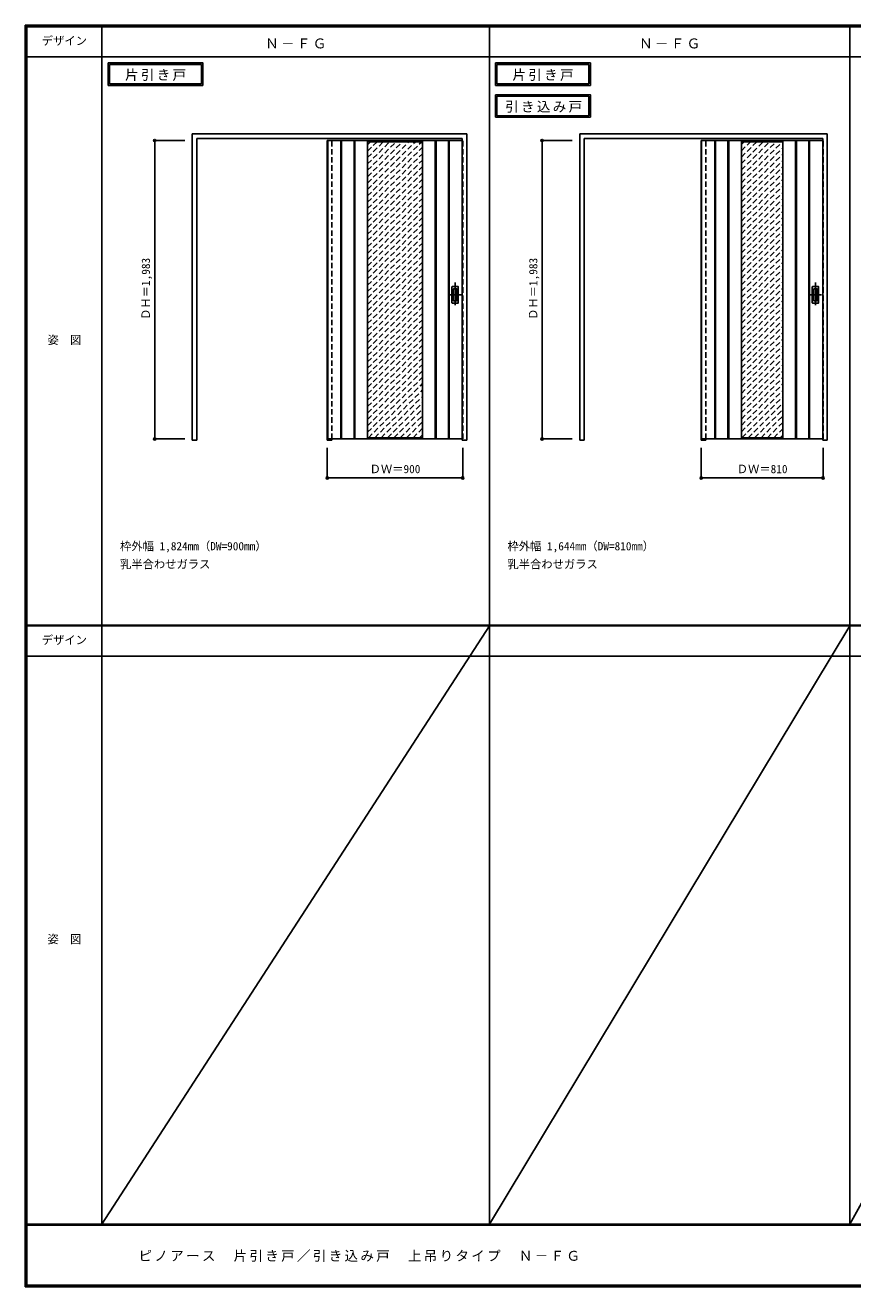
# Model space of a CAD drawing. Units: millimetres, scale not verified. Extents: x -6000 to 5700, y -4307 to 4175.
# Drawn here: x -6000 to -502, y -4205 to 4175 of the extents above; entities that cross this region are included whole.
import ezdxf
from ezdxf.enums import TextEntityAlignment as Align

# ---------------------------------------------------------------- set-up
doc = ezdxf.new("R2010")
doc.units = ezdxf.units.MM
doc.header["$LTSCALE"] = 30
doc.header["$PDMODE"] = 32
doc.header["$PDSIZE"] = 15
doc.linetypes.add('CHAIN1', pattern=[8, 5, -1, 1, -1])
doc.linetypes.add('DASHED1', pattern=[1.8, 1.2, -0.6])
for name, color, linetype in [('0-1_通り芯', 4, 'CHAIN1'), ('0-2_扉', 4, 'DASHED1'), ('0-3_仕上げ', 3, 'Continuous'), ('0-4_枠', 3, 'Continuous'), ('0-6_引手', 3, 'Continuous'), ('0-A_文字', 7, 'Continuous'), ('0-B_寸法', 7, 'Continuous'), ('0-C_ハッチ', 4, 'DASHED1'), ('F-1_枠', 6, 'Continuous'), ('F-A_文字', 7, 'Continuous')]:
    doc.layers.add(name, color=color, linetype=linetype)
doc.styles.add('ＭＳ ゴシック', font='')
doc.styles.get('ＭＳ ゴシック').set_extended_font_data('MS Gothic')

msp = doc.modelspace()

# ---------------------------------------------------------------- linework, layer by layer
at = {"layer": '0-1_通り芯'}
for p, q in [((-3144, 2465), (-3144, 2303)), ((-750, 2465), (-750, 2303)), ((-3103, 2384), (-3185, 2384)), ((-709, 2384), (-791, 2384))]:
    msp.add_line(p, q, dxfattribs=at)
at = {"layer": '0-2_扉'}
for p, q in [((-3993, 3409.5), (-3993, 3405.5)), ((-3096, 3409.5), (-3093, 3409.5)), ((-3093, 1426.5), (-3093, 3409.5)), ((-1509, 3409.5), (-1509, 3405.5)), ((-702, 3409.5), (-699, 3409.5)), ((-3096, 1426.5), (-3093, 1426.5))]:
    msp.add_line(p, q, dxfattribs=at)
at = {"layer": '0-2_扉', "color": 3, "linetype": 'Continuous'}
for p, q in [((-3096, 3409.5), (-3993, 3409.5)), ((-3993, 3409.5), (-3993, 1426.5)), ((-1509, 3409.5), (-1509, 1426.5)), ((-702, 3409.5), (-1509, 3409.5)), ((-3096, 1426.5), (-3993, 1426.5)), ((-702, 1426.5), (-1509, 1426.5))]:
    msp.add_line(p, q, dxfattribs=at)
at = {"layer": '0-2_扉'}
msp.add_lwpolyline([(-702, 1426.5), (-699, 1426.5), (-699, 3409.5)], dxfattribs=at)
at = {"layer": '0-3_仕上げ'}
for p, q in [((-3990, 1426.5), (-3990, 3409.5)), ((-3903.5, 1426.5), (-3903.5, 3409.5)), ((-3898.5, 1426.5), (-3898.5, 3409.5)), ((-3815.5, 1426.5), (-3815.5, 3409.5)), ((-3810.5, 1426.5), (-3810.5, 3409.5)), ((-3275.5, 1426.5), (-3275.5, 3409.5)), ((-3270.5, 1426.5), (-3270.5, 3409.5)), ((-3187.5, 1426.5), (-3187.5, 3409.5)), ((-3182.5, 1426.5), (-3182.5, 3409.5)), ((-1506, 1426.5), (-1506, 3409.5)), ((-1419.5, 1426.5), (-1419.5, 3409.5)), ((-1414.5, 1426.5), (-1414.5, 3409.5)), ((-1331.5, 1426.5), (-1331.5, 3409.5)), ((-1326.5, 1426.5), (-1326.5, 3409.5)), ((-881.5, 1426.5), (-881.5, 3409.5)), ((-876.5, 1426.5), (-876.5, 3409.5)), ((-793.5, 1426.5), (-793.5, 3409.5)), ((-788.5, 1426.5), (-788.5, 3409.5))]:
    msp.add_line(p, q, dxfattribs=at)
at = {"layer": '0-3_仕上げ', "color": 7}
for p, q in [((-3725.5, 1426.5), (-3725.5, 3409.5)), ((-3360.5, 3401.5), (-3725.5, 3401.5)), ((-3360.5, 1426.5), (-3360.5, 3409.5)), ((-1241.5, 1426.5), (-1241.5, 3409.5)), ((-966.5, 3401.5), (-1241.5, 3401.5)), ((-966.5, 1426.5), (-966.5, 3409.5)), ((-3360.5, 1434.5), (-3725.5, 1434.5)), ((-966.5, 1434.5), (-1241.5, 1434.5))]:
    msp.add_line(p, q, dxfattribs=at)
at = {"layer": '0-3_仕上げ', "linetype": 'DASHED1'}
for p, q in [((-3096, 1426.5), (-3096, 3409.5)), ((-702, 1426.5), (-702, 3409.5))]:
    msp.add_line(p, q, dxfattribs=at)
at = {"layer": '0-4_枠'}
for p, q in [((-4890, 1418), (-4890, 3453)), ((-4890, 3453), (-3066, 3453)), ((-3066, 1418), (-3066, 3453)), ((-2316, 1418), (-2316, 3453)), ((-2316, 3453), (-672, 3453)), ((-672, 1418), (-672, 3453)), ((-4860, 3423), (-3096, 3423)), ((-4860, 1418), (-4860, 3423)), ((-3096, 1418), (-3096, 3423)), ((-2286, 3423), (-702, 3423)), ((-2286, 1418), (-2286, 3423)), ((-702, 1418), (-702, 3423)), ((-3993, 1426.5), (-3993, 1418)), ((-3963, 1426.5), (-3963, 1418)), ((-1509, 1426.5), (-1509, 1418)), ((-1479, 1426.5), (-1479, 1418)), ((-4890, 1418), (-4860, 1418)), ((-3993, 1418), (-3963, 1418)), ((-3096, 1418), (-3066, 1418)), ((-2316, 1418), (-2286, 1418)), ((-1509, 1418), (-1479, 1418)), ((-702, 1418), (-672, 1418))]:
    msp.add_line(p, q, dxfattribs=at)
at = {"layer": '0-4_枠', "color": 4, "linetype": 'DASHED1'}
for p, q in [((-3993, 1426.5), (-3993, 3423)), ((-3963, 1426.5), (-3963, 3423)), ((-1509, 1426.5), (-1509, 3423)), ((-1479, 1426.5), (-1479, 3423))]:
    msp.add_line(p, q, dxfattribs=at)
at = {"layer": '0-6_引手'}
for p, q in [((-3165, 2437.5), (-3165, 2330.5)), ((-3163.5, 2439), (-3124.5, 2439)), ((-3123, 2330.5), (-3123, 2437.5)), ((-771, 2437.5), (-771, 2330.5)), ((-769.5, 2439), (-730.5, 2439)), ((-729, 2330.5), (-729, 2437.5)), ((-3163.5, 2329), (-3124.5, 2329)), ((-769.5, 2329), (-730.5, 2329))]:
    msp.add_line(p, q, dxfattribs=at)
at = {"layer": '0-6_引手', "color": 7}
for p, q in [((-3156.5, 2421.5), (-3156.5, 2346.5)), ((-3155, 2423), (-3133, 2423)), ((-3131.5, 2346.5), (-3131.5, 2421.5)), ((-762.5, 2421.5), (-762.5, 2346.5)), ((-761, 2423), (-739, 2423)), ((-737.5, 2346.5), (-737.5, 2421.5)), ((-3155, 2345), (-3133, 2345)), ((-761, 2345), (-739, 2345))]:
    msp.add_line(p, q, dxfattribs=at)
at = {"layer": '0-6_引手'}
for centre, start, end in [((-3163.5, 2437.5), 90, 180), ((-3124.5, 2437.5), 0, 90), ((-769.5, 2437.5), 90, 180), ((-730.5, 2437.5), 0, 90), ((-3163.5, 2330.5), 180, 270), ((-3124.5, 2330.5), 270, 0), ((-769.5, 2330.5), 180, 270), ((-730.5, 2330.5), 270, 0)]:
    msp.add_arc(centre, 1.5, start, end, dxfattribs=at)
at = {"layer": '0-6_引手', "color": 7}
for centre, start, end in [((-3155, 2421.5), 90, 180), ((-3155, 2346.5), 180, 270), ((-3133, 2421.5), 0, 90), ((-3133, 2346.5), 270, 0), ((-761, 2421.5), 90, 180), ((-761, 2346.5), 180, 270), ((-739, 2421.5), 0, 90), ((-739, 2346.5), 270, 0)]:
    msp.add_arc(centre, 1.5, start, end, dxfattribs=at)
at = {"layer": '0-A_文字'}
for p, q in [((-5450, 3925), (-5450, 3775)), ((-5440, 3915), (-5440, 3785)), ((-5440, 3915), (-4828.97, 3915)), ((-4828.97, 3915), (-4828.97, 3785)), ((-2876, 3925), (-2876, 3775)), ((-2866, 3915), (-2866, 3785)), ((-2866, 3915), (-2254.97, 3915)), ((-2254.97, 3915), (-2254.97, 3785)), ((-5450, 3775), (-4818.97, 3775)), ((-5440, 3785), (-4828.97, 3785)), ((-2876, 3775), (-2244.97, 3775)), ((-2866, 3785), (-2254.97, 3785)), ((-2876, 3713.53), (-2876, 3563.53)), ((-2866, 3703.53), (-2866, 3573.53)), ((-2866, 3703.53), (-2254.97, 3703.53)), ((-2254.97, 3703.53), (-2254.97, 3573.53)), ((-2876, 3563.53), (-2244.97, 3563.53)), ((-2866, 3573.53), (-2254.97, 3573.53))]:
    msp.add_line(p, q, dxfattribs=at)
for points in [[(-5450, 3925), (-4818.97, 3925), (-4818.97, 3775)], [(-2876, 3925), (-2244.97, 3925), (-2244.97, 3775)], [(-2876, 3713.53), (-2244.97, 3713.53), (-2244.97, 3563.53)]]:
    msp.add_lwpolyline(points, dxfattribs=at)
at = {"layer": '0-B_寸法', "color": 4}
for p, q in [((-5140, 3409.5), (-5140, 1426.5)), ((-5140, 3409.5), (-4940, 3409.5)), ((-2566, 3409.5), (-2566, 1426.5)), ((-2566, 3409.5), (-2366, 3409.5)), ((-5140, 1426.5), (-4940, 1426.5)), ((-2566, 1426.5), (-2366, 1426.5)), ((-3993, 1168), (-3993, 1368)), ((-3093, 1168), (-3093, 1368)), ((-1509, 1168), (-1509, 1368)), ((-699, 1168), (-699, 1368)), ((-3093, 1168), (-3993, 1168)), ((-699, 1168), (-1509, 1168))]:
    msp.add_line(p, q, dxfattribs=at)
at = {"layer": '0-B_寸法'}
for p in [(-5140, 3409.5), (-2566, 3409.5), (-5140, 1426.5), (-2566, 1426.5), (-3993, 1168), (-3093, 1168), (-1509, 1168), (-699, 1168)]:
    msp.add_point(p, dxfattribs=at)
at = {"layer": '0-C_ハッチ'}
for p, q in [((-3725.5, 3041.6), (-3365.6, 3401.5)), ((-3725.5, 3084.03), (-3408.03, 3401.5)), ((-3725.5, 3126.45), (-3450.45, 3401.5)), ((-3725.5, 3168.88), (-3492.88, 3401.5)), ((-3725.5, 3211.31), (-3535.31, 3401.5)), ((-3725.5, 3253.73), (-3577.73, 3401.5)), ((-3725.5, 3296.16), (-3620.16, 3401.5)), ((-3725.5, 3338.59), (-3662.59, 3401.5)), ((-3725.5, 3381.01), (-3705.01, 3401.5)), ((-3725.5, 2999.18), (-3360.5, 3364.18)), ((-1241.5, 3129.03), (-969.03, 3401.5)), ((-1241.5, 3171.45), (-1011.45, 3401.5)), ((-1241.5, 3213.88), (-1053.88, 3401.5)), ((-1241.5, 3256.31), (-1096.31, 3401.5)), ((-1241.5, 3298.73), (-1138.73, 3401.5)), ((-1241.5, 3341.16), (-1181.16, 3401.5)), ((-1241.5, 3383.59), (-1223.59, 3401.5)), ((-1241.5, 3086.6), (-966.5, 3361.6)), ((-3725.5, 2956.75), (-3360.5, 3321.75)), ((-3725.5, 2914.32), (-3360.5, 3279.32)), ((-1241.5, 3044.18), (-966.5, 3319.18)), ((-1241.5, 3001.75), (-966.5, 3276.75)), ((-3725.5, 2871.9), (-3360.5, 3236.9)), ((-3725.5, 2829.47), (-3360.5, 3194.47)), ((-1241.5, 2959.32), (-966.5, 3234.32)), ((-1241.5, 2916.9), (-966.5, 3191.9)), ((-3725.5, 2787.04), (-3360.5, 3152.04)), ((-3725.5, 2744.62), (-3360.5, 3109.62)), ((-1241.5, 2874.47), (-966.5, 3149.47)), ((-1241.5, 2832.04), (-966.5, 3107.04)), ((-3725.5, 2702.19), (-3360.5, 3067.19)), ((-3725.5, 2659.76), (-3360.5, 3024.76)), ((-1241.5, 2789.62), (-966.5, 3064.62)), ((-1241.5, 2747.19), (-966.5, 3022.19)), ((-3725.5, 2617.34), (-3360.5, 2982.34)), ((-3725.5, 2574.91), (-3360.5, 2939.91)), ((-1241.5, 2704.76), (-966.5, 2979.76)), ((-1241.5, 2662.34), (-966.5, 2937.34)), ((-3725.5, 2532.48), (-3360.5, 2897.48)), ((-3725.5, 2490.06), (-3360.5, 2855.06)), ((-1241.5, 2619.91), (-966.5, 2894.91)), ((-1241.5, 2577.48), (-966.5, 2852.48)), ((-3725.5, 2447.63), (-3360.5, 2812.63)), ((-3725.5, 2405.21), (-3360.5, 2770.21)), ((-1241.5, 2535.06), (-966.5, 2810.06)), ((-1241.5, 2492.63), (-966.5, 2767.63)), ((-3725.5, 2362.78), (-3360.5, 2727.78)), ((-3725.5, 2320.35), (-3360.5, 2685.35)), ((-1241.5, 2450.21), (-966.5, 2725.21)), ((-1241.5, 2407.78), (-966.5, 2682.78)), ((-3725.5, 2277.93), (-3360.5, 2642.93)), ((-3725.5, 2235.5), (-3360.5, 2600.5)), ((-1241.5, 2365.35), (-966.5, 2640.35)), ((-1241.5, 2322.93), (-966.5, 2597.93)), ((-3725.5, 2193.07), (-3360.5, 2558.07)), ((-3725.5, 2150.65), (-3360.5, 2515.65)), ((-1241.5, 2280.5), (-966.5, 2555.5)), ((-3725.5, 2108.22), (-3360.5, 2473.22)), ((-3725.5, 2065.79), (-3360.5, 2430.79)), ((-1241.5, 2238.07), (-966.5, 2513.07)), ((-1241.5, 2195.65), (-966.5, 2470.65)), ((-3725.5, 2023.37), (-3360.5, 2388.37)), ((-1241.5, 2153.22), (-966.5, 2428.22)), ((-1241.5, 2110.79), (-966.5, 2385.79)), ((-3725.5, 1980.94), (-3360.5, 2345.94)), ((-3725.5, 1938.52), (-3360.5, 2303.52)), ((-1241.5, 2068.37), (-966.5, 2343.37)), ((-1241.5, 2025.94), (-966.5, 2300.94)), ((-3725.5, 1896.09), (-3360.5, 2261.09)), ((-3725.5, 1853.66), (-3360.5, 2218.66)), ((-1241.5, 1983.52), (-966.5, 2258.52)), ((-1241.5, 1941.09), (-966.5, 2216.09)), ((-3725.5, 1811.24), (-3360.5, 2176.24)), ((-3725.5, 1768.81), (-3360.5, 2133.81)), ((-1241.5, 1898.66), (-966.5, 2173.66)), ((-1241.5, 1856.24), (-966.5, 2131.24)), ((-3725.5, 1726.38), (-3360.5, 2091.38)), ((-3725.5, 1683.96), (-3360.5, 2048.96)), ((-1241.5, 1813.81), (-966.5, 2088.81)), ((-1241.5, 1771.38), (-966.5, 2046.38)), ((-3725.5, 1641.53), (-3360.5, 2006.53)), ((-3725.5, 1599.1), (-3360.5, 1964.1)), ((-1241.5, 1728.96), (-966.5, 2003.96)), ((-1241.5, 1686.53), (-966.5, 1961.53)), ((-3725.5, 1556.68), (-3360.5, 1921.68)), ((-3725.5, 1514.25), (-3360.5, 1879.25)), ((-1241.5, 1644.1), (-966.5, 1919.1)), ((-1241.5, 1601.68), (-966.5, 1876.68)), ((-3725.5, 1471.82), (-3360.5, 1836.82)), ((-3720.4, 1434.5), (-3360.5, 1794.4)), ((-1241.5, 1559.25), (-966.5, 1834.25)), ((-1241.5, 1516.82), (-966.5, 1791.82)), ((-3677.97, 1434.5), (-3360.5, 1751.97)), ((-3635.55, 1434.5), (-3360.5, 1709.55)), ((-1241.5, 1474.4), (-966.5, 1749.4)), ((-1238.97, 1434.5), (-966.5, 1706.97)), ((-3593.12, 1434.5), (-3360.5, 1667.12)), ((-3550.69, 1434.5), (-3360.5, 1624.69)), ((-1196.55, 1434.5), (-966.5, 1664.55)), ((-1154.12, 1434.5), (-966.5, 1622.12)), ((-3508.27, 1434.5), (-3360.5, 1582.27)), ((-3465.84, 1434.5), (-3360.5, 1539.84)), ((-1111.69, 1434.5), (-966.5, 1579.69)), ((-1069.27, 1434.5), (-966.5, 1537.27)), ((-3423.41, 1434.5), (-3360.5, 1497.41)), ((-3380.99, 1434.5), (-3360.5, 1454.99)), ((-1026.84, 1434.5), (-966.5, 1494.84)), ((-984.41, 1434.5), (-966.5, 1452.41))]:
    msp.add_line(p, q, dxfattribs=at)
at = {"layer": 'F-1_枠'}
for p, q in [((-6000, 4175), (5700, 4175)), ((-6000, 4175), (-6000, -4205)), ((-6000, 4170), (5700, 4170)), ((-6000, 4165), (5700, 4165)), ((-5995, 4175), (-5995, -4205)), ((-5990, 4175), (-5990, -4205)), ((-5490, 4175), (-5490, -3790)), ((-2916, -3790), (-2916, 4175)), ((-522, -3790), (-522, 4175)), ((-6000, 3965), (5700, 3965)), ((-6000, 190.5), (5700, 190.5)), ((-6000, 187.5), (5700, 187.5)), ((-6000, 184.5), (5700, 184.5)), ((-6000, -15.5), (5700, -15.5)), ((5700, -3790), (-6000, -3790)), ((5700, -3795), (-6000, -3795)), ((5700, -4195), (-6000, -4195)), ((5700, -4200), (-6000, -4200)), ((5700, -4205), (-6000, -4205))]:
    msp.add_line(p, q, dxfattribs=at)
at = {"layer": 'F-A_文字'}
for p, q in [((-2916, 184.5), (-5490, -3790)), ((-522, 184.5), (-2916, -3790)), ((1678, 184.5), (-522, -3790))]:
    msp.add_line(p, q, dxfattribs=at)

# ---------------------------------------------------------------- texts
at = {"layer": '0-A_文字', "style": 'ＭＳ ゴシック'}
for s, p in [('枠外幅 1,824mm（DW=900mm）', (-5370, 670.5)), ('枠外幅 1,644mm（DW=810mm）', (-2796, 670.5)), ('乳半合わせガラス', (-5370, 550.5)), ('乳半合わせガラス', (-2796, 550.5))]:
    msp.add_text(s, height=54.99, dxfattribs=at).set_placement(p, align=Align.BOTTOM_LEFT)
at = {"layer": '0-A_文字', "char_height": 65.98, "attachment_point": 7, "style": 'ＭＳ ゴシック'}
for s, insert in [('\\T1.17;Ｎ－ＦＧ', (-4405.5, 4020)), ('\\T1.17;Ｎ－ＦＧ', (-1921.5, 4020)), ('\\T1.17;片引き戸', (-5336.98, 3805)), ('\\T1.17;片引き戸', (-2762.98, 3805)), ('\\T1.17;引き込み戸', (-2811.34, 3593.53))]:
    msp.add_mtext(s, dxfattribs=dict(at, insert=insert))
at = {"layer": '0-B_寸法', "style": 'ＭＳ ゴシック'}
for p in [(-5155, 2217.75), (-2581, 2217.75)]:
    msp.add_text('ＤＨ＝1,983', height=54.99, rotation=90, dxfattribs=at).set_placement(p, align=Align.BOTTOM_LEFT)
for s, p in [('ＤＷ＝900', (-3711.75, 1183)), ('ＤＷ＝810', (-1272.75, 1183))]:
    msp.add_text(s, height=54.99, dxfattribs=at).set_placement(p, align=Align.BOTTOM_LEFT)
at = {"layer": 'F-A_文字', "style": 'ＭＳ ゴシック'}
for s, p in [('デザイン', (-5890, 4027.5)), ('姿\u3000図', (-5852.5, 2040.25)), ('デザイン', (-5890, 47)), ('姿\u3000図', (-5852.5, -1940.25))]:
    msp.add_text(s, height=54.99, dxfattribs=at).set_placement(p, align=Align.BOTTOM_LEFT)
at = {"layer": 'F-A_文字', "insert": (-5247.55, -4040), "char_height": 65.98, "attachment_point": 7, "style": 'ＭＳ ゴシック'}
msp.add_mtext('\\T1.17;ピノアース\u3000片引き戸／引き込み戸\u3000上吊りタイプ\u3000Ｎ－ＦＧ', dxfattribs=at)

doc.saveas('drawing.dxf')
